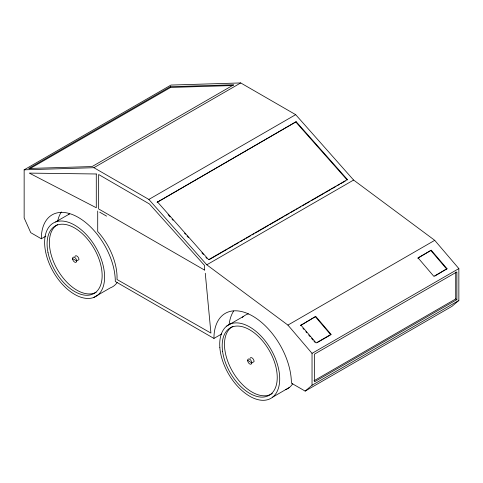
<?xml version="1.0" encoding="UTF-8"?>
<svg xmlns="http://www.w3.org/2000/svg" width="483" height="483" viewBox="0 0 483 483"><rect width="100%" height="100%" fill="white"/><g stroke="black" fill="none" stroke-linecap="round" stroke-linejoin="round"><path stroke-width="0.72" d="M296.182 121.71L157.15 202.292L296.182 121.71L347.416 179.537L347.168 179.996L295.934 122.169M315.749 316.425L300.577 325.476L315.749 316.425L331.042 334.351L330.783 334.785L315.484 316.866M417.783 258.266L431.234 250.212L447.041 268.735L434.845 276.059M41.321 238.777A52.309 30.2 60 0 1 78.312 217.416A52.309 30.2 60 0 1 115.304 281.486L213.939 338.432A54.766 31.618 60 0 1 252.669 316.075A54.766 31.618 60 0 1 291.394 383.152L305.159 391.097L312.036 385.235L458.85 300.474L458.85 268.59L434.73 240.329L353.604 180.05L295.674 114.664L240.715 82.937L170.964 85.062L24.15 169.823L24.15 217.93L30.749 232.673L41.321 238.777L45.837 236.169M458.85 300.474L451.967 306.337L305.159 391.097M170.336 86.698L28.69 168.482L92.12 166.55L233.772 84.767L170.336 86.698L170.608 87.441L233.295 85.533M29.608 168.845L170.608 87.441M24.15 169.823L93.907 167.698L240.715 82.937M55.605 221.969L69.679 213.848M93.907 167.698L148.867 199.431L295.674 114.664M93.624 297.504A42.419 24.494 60 0 0 85.207 233.446A42.419 24.494 60 0 0 45.016 248.262A42.419 24.494 60 0 0 93.624 297.504L110.257 287.904A42.419 24.494 60 0 0 117.309 282.332M347.416 179.537L208.632 259.667L157.398 201.84M209.036 259.745L227.282 249.21M228.586 248.455L233.144 245.823M234.448 245.074L239.007 242.442M240.311 241.687L242.267 240.558M243.571 239.803L244.875 239.055M246.179 238.3L250.737 235.668M252.041 234.913L253.998 233.784M255.296 233.035L268.331 225.513M269.635 224.758L283.316 216.861M284.62 216.106L289.178 213.474M290.482 212.719L295.041 210.087M296.345 209.338L298.301 208.209M299.605 207.455L300.909 206.7M302.213 205.951L310.032 201.435M311.33 200.68L324.365 193.158M325.669 192.409L330.227 189.777M331.531 189.022L336.09 186.39M337.394 185.635L339.35 184.506M340.654 183.757L345.212 181.125M148.867 199.431L206.796 264.811L353.604 180.05M226.72 326.067L243.354 316.468M213.939 338.432L221.721 333.946M206.796 264.811L287.916 325.089L434.73 240.329M431.234 250.212L418.043 257.831L433.855 276.348L447.041 268.735M331.042 334.351L316.136 342.96L300.837 325.035M317.168 342.646L330.137 335.16M312.036 385.235L312.036 353.351L458.85 268.59M272.696 397.117L289.329 387.511M314.01 380.761L455.71 298.947L456.858 299.611L456.858 271.923L314.499 354.111L314.499 381.799L456.858 299.611M99.691 212.158L106.574 216.13M72.565 258.526L76.67 260.953L78.958 259.625A2.904 1.672 60 0 0 77.202 256.238A2.904 1.672 60 0 0 74.931 256.636M247.664 360.209L251.758 362.975L254.046 361.652A2.904 1.672 60 0 0 252.446 358.211A2.904 1.672 60 0 0 250.073 358.344M168.096 214.645L170.082 216.891M172.075 219.137L173.071 220.26M184.512 233.168L185.502 234.291M186.993 235.976L188.491 237.66M201.918 252.82L203.409 254.505M205.897 257.312L206.893 258.435M430.975 250.653L446.781 269.17M302.968 328.271L303.922 329.394M305.836 331.634L306.79 332.757M308.703 334.997L310.134 336.675M311.571 338.354L313.002 340.038M313.962 341.155L314.916 342.278M287.916 325.089L312.036 353.351M205.269 273.239L210.926 333.083L117.007 279.512A46.887 27.072 60 0 0 97.711 231.544L97.711 211.017M455.71 272.014L455.71 298.947M229.141 324.546A54.766 31.618 60 0 1 233.657 311.022M57.737 220.858A52.309 30.2 60 0 1 61.371 211.916M272.358 393.416A38.93 22.478 60 0 1 232.812 371.976A38.93 22.478 60 0 1 232.909 326.345M242.279 317.422A42.419 24.494 60 0 1 248.425 313.865M292.752 383.653A42.419 24.494 60 0 1 285.628 389.654M68.489 214.434A42.419 24.494 60 0 1 69.673 213.619M96.195 292.227A38.93 22.478 60 0 1 57.272 269.351A38.93 22.478 60 0 1 57.622 224.601M96.286 173.983L29.3 173.107L96.286 207.75L96.286 173.983M204.52 270.069L98.653 208.946L98.653 174.514L149.422 203.965L204.52 265.439L204.52 270.069M222.615 351.57A38.93 22.478 60 0 0 267.473 396.132A38.93 22.478 60 0 0 259.045 337.074A38.93 22.478 60 0 0 222.615 351.57M219.831 347.374A42.419 24.494 60 0 0 266.93 399.894A42.419 24.494 60 0 0 262.372 337.502A42.419 24.494 60 0 0 219.831 347.374M247.688 360.837A2.904 1.672 60 0 0 251.033 364.17A2.904 1.672 60 0 0 250.411 359.769A2.904 1.672 60 0 0 247.688 360.837M72.631 259.178A2.904 1.672 60 0 0 76.048 262.263A2.904 1.672 60 0 0 75.167 257.777A2.904 1.672 60 0 0 72.631 259.178M47.962 252.301A38.93 22.478 60 0 0 93.901 293.555A38.93 22.478 60 0 0 81.977 233.361A38.93 22.478 60 0 0 47.962 252.301"/></g></svg>
